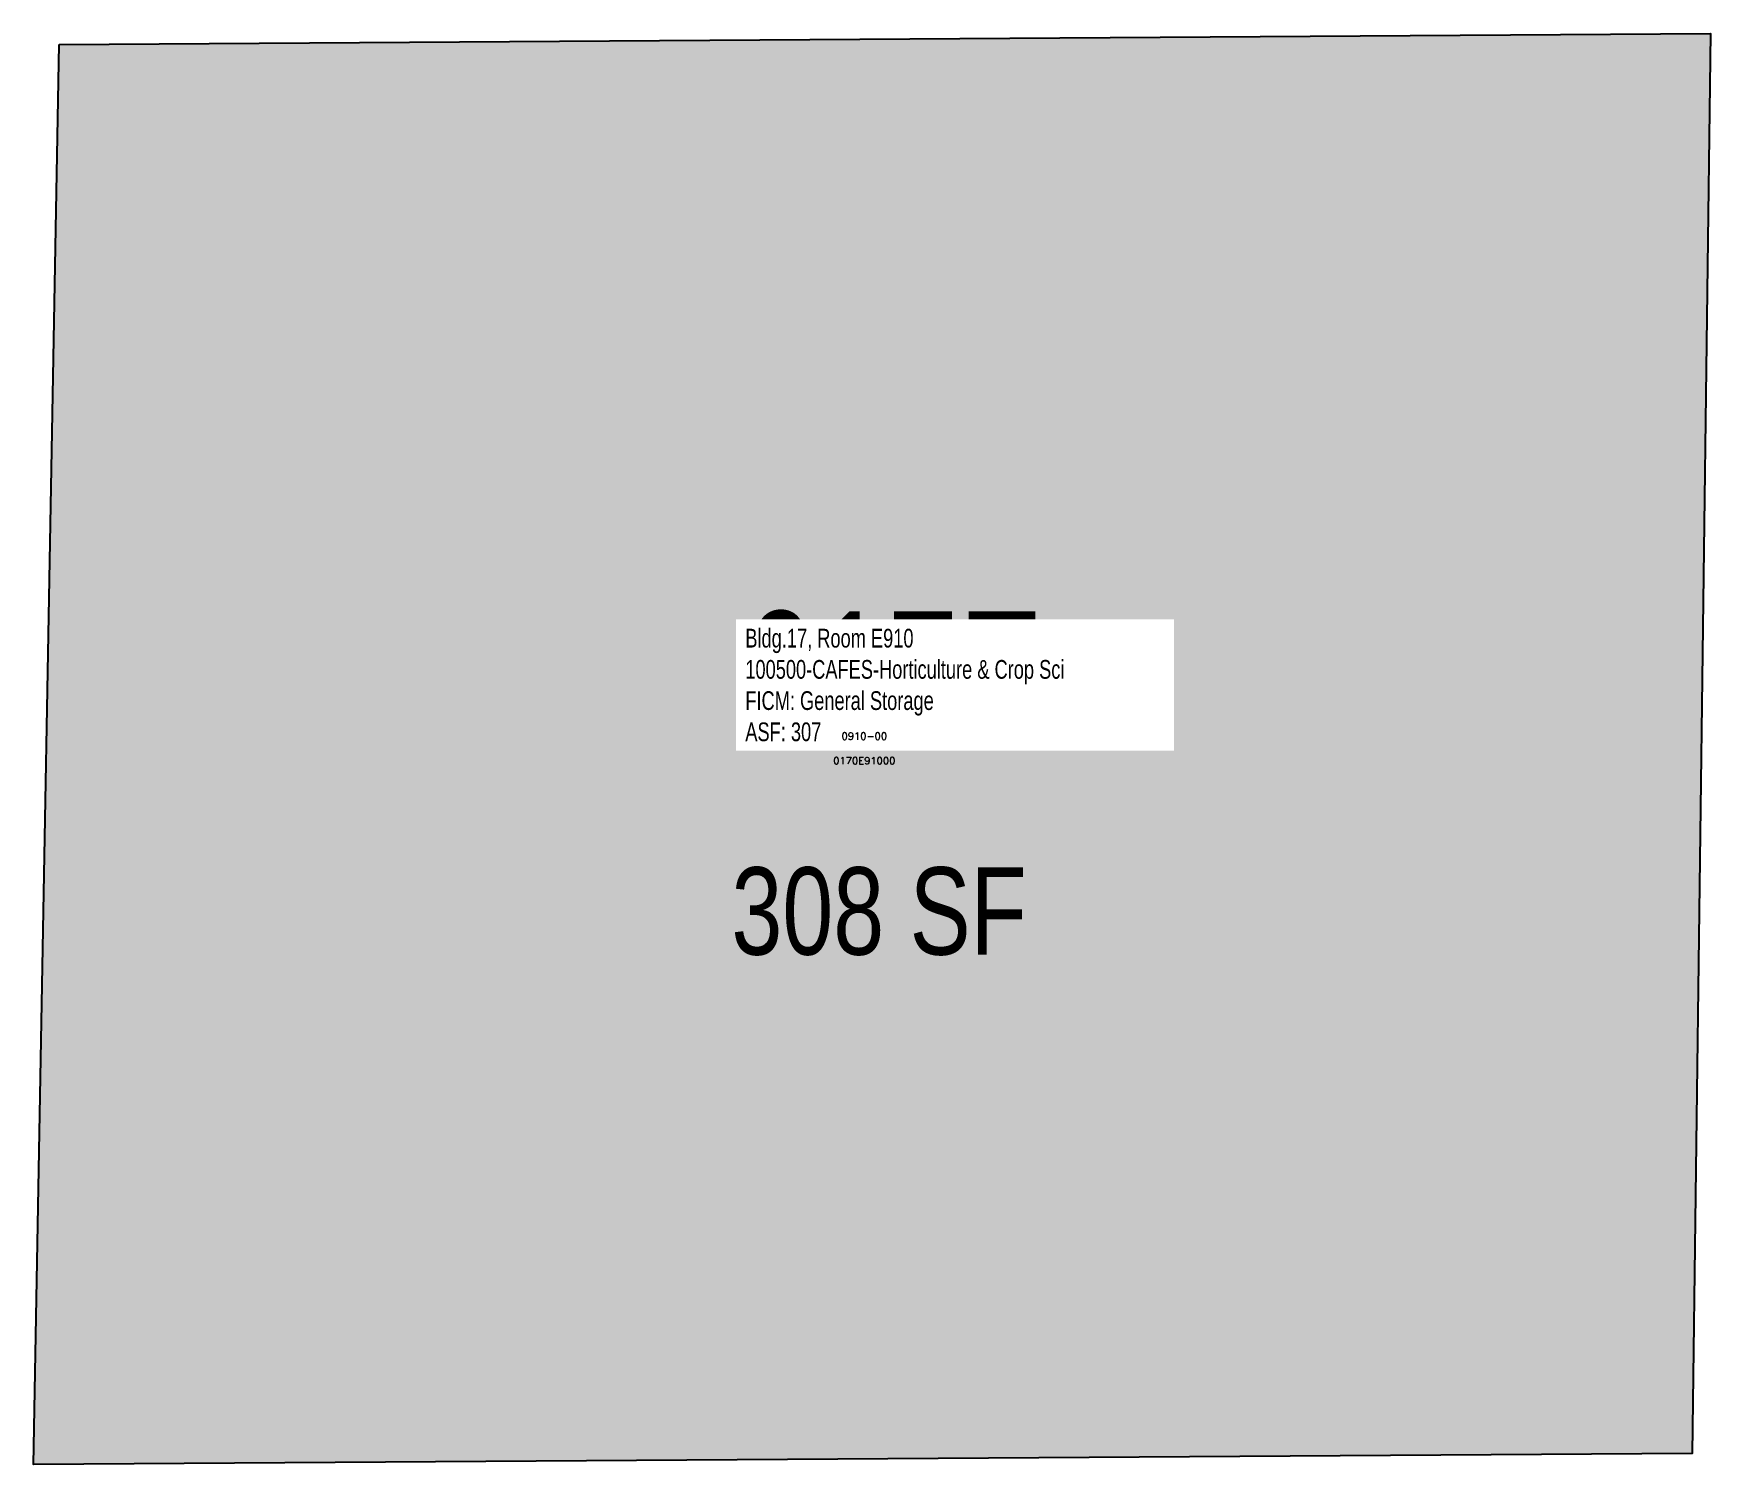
# Model space of a CAD drawing. Header units: inches. Extents: x 0 to 230, y 0 to 196.
import ezdxf
from ezdxf.enums import TextEntityAlignment as Align

# ---------------------------------------------------------------- set-up
doc = ezdxf.new("R2010")
doc.units = ezdxf.units.IN
doc.header["$MEASUREMENT"] = 0
for name, color, linetype in [('A-IDEN-RNUM', 7, 'Continuous'), ('A-IDEN-SNUM', 4, 'Continuous'), ('A-IDEN-VNUM', 4, 'Continuous'), ('A-WALL', 5, 'Continuous'), ('AREA-TEXT', 3, 'Continuous'), ('Rooms-Category-Color', 7, 'Continuous'), ('Rooms-College-Color', 7, 'Continuous'), ('Rooms-Department-Color', 7, 'Continuous'), ('Rooms-Division-Color', 7, 'Continuous'), ('Rooms-Information', 7, 'Continuous')]:
    doc.layers.add(name, color=color, linetype=linetype)
doc.styles.add('AREA', font='arial.ttf', dxfattribs={"width": 0.75, "height": 60})
doc.styles.add('ID', font='ARIALN.TTF', dxfattribs={"width": 0.85, "height": 0.25})
doc.styles.add('ROOMSNUMBER', font='TXT.SHX', dxfattribs={"height": 1})

msp = doc.modelspace()

# ---------------------------------------------------------------- hatches: boundary and pattern name
at = {"layer": 'Rooms-Category-Color', "true_color": 0xe3c5e1}
h = msp.add_hatch(color=254, dxfattribs=at)
edge = h.paths.add_edge_path()
edge.add_line((3.54, 194.97), (230.3, 196.48))
edge.add_line((230.3, 196.48), (227.8, 1.51))
edge.add_line((227.8, 1.51), (0, 0))
edge.add_line((0, 0), (3.54, 194.97))
at = {"layer": 'Rooms-College-Color', "true_color": 0xe3c5e1}
h = msp.add_hatch(color=254, dxfattribs=at)
edge = h.paths.add_edge_path()
edge.add_line((3.54, 194.97), (230.3, 196.48))
edge.add_line((230.3, 196.48), (227.8, 1.51))
edge.add_line((227.8, 1.51), (0, 0))
edge.add_line((0, 0), (3.54, 194.97))
at = {"layer": 'Rooms-Department-Color', "true_color": 0xe3c5e1}
h = msp.add_hatch(color=254, dxfattribs=at)
edge = h.paths.add_edge_path()
edge.add_line((3.54, 194.97), (230.3, 196.48))
edge.add_line((230.3, 196.48), (227.8, 1.51))
edge.add_line((227.8, 1.51), (0, 0))
edge.add_line((0, 0), (3.54, 194.97))
at = {"layer": 'Rooms-Division-Color', "true_color": 0xe3c5e1}
h = msp.add_hatch(color=254, dxfattribs=at)
edge = h.paths.add_edge_path()
edge.add_line((3.54, 194.97), (230.3, 196.48))
edge.add_line((230.3, 196.48), (227.8, 1.51))
edge.add_line((227.8, 1.51), (0, 0))
edge.add_line((0, 0), (3.54, 194.97))

# ---------------------------------------------------------------- linework, layer by layer
at = {"layer": 'A-WALL'}
msp.add_lwpolyline([(3.54, 194.97), (230.3, 196.48), (227.8, 1.51), (0, 0), (0, 0)], close=True, dxfattribs=at)

# ---------------------------------------------------------------- texts
at = {"layer": 'A-IDEN-RNUM', "style": 'ROOMSNUMBER'}
msp.add_text('0910-00', height=1, dxfattribs=at).set_placement((114.09, 100.02), align=Align.MIDDLE)
at = {"layer": 'A-IDEN-SNUM', "style": 'ROOMSNUMBER'}
msp.add_text('0170E91000', height=1, dxfattribs=at).set_placement((114.09, 96.64), align=Align.MIDDLE)
at = {"layer": 'A-IDEN-VNUM', "style": 'ID', "width": 0.85}
msp.add_text('017E', height=18, dxfattribs=at).set_placement((118.22, 108.16), align=Align.MIDDLE)
at = {"layer": 'AREA-TEXT', "style": 'AREA', "width": 0.75}
msp.add_text('308 SF', height=12, dxfattribs=at).set_placement((116.11, 76), align=Align.MIDDLE_CENTER)

# ---------------------------------------------------------------- next in the draw order: texts
at = {"layer": 'Rooms-Information', "insert": (97.75, 99.28), "char_height": 2.5714, "width": 57.6, "attachment_point": 7, "style": 'ID', "bg_fill": 3, "box_fill_scale": 1.5, "bg_fill_color": 256, "bg_fill_true_color": 13158600, "bg_fill_transparency": 0}
msp.add_mtext('Bldg.17, Room E910^M^J100500-CAFES-Horticulture & Crop Sci^M^JFICM: General Storage^M^JASF: 307', dxfattribs=at)

doc.saveas('drawing.dxf')
